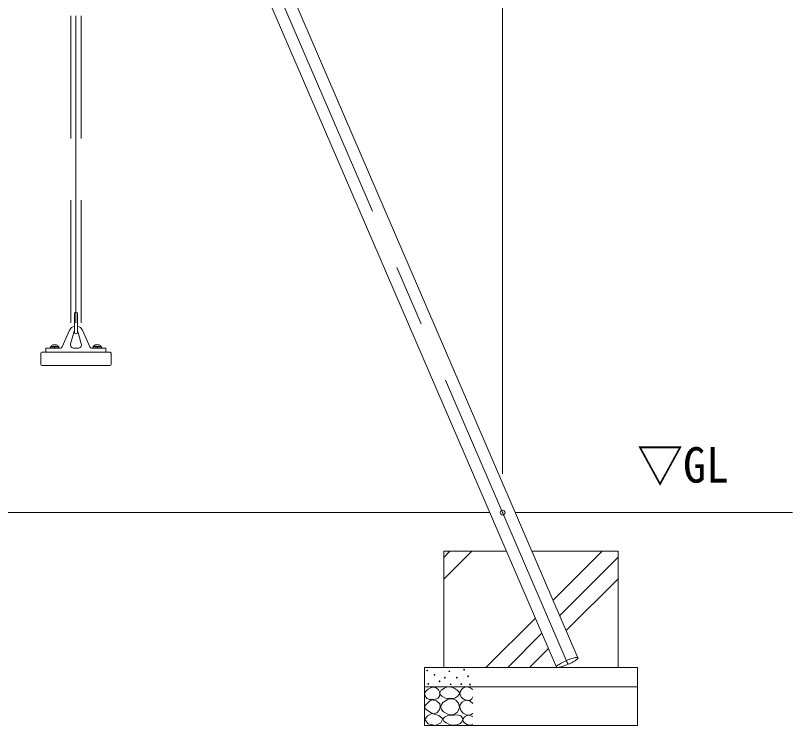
# Model space of a CAD drawing. Units: millimetres, scale not verified. Extents: x 0 to 420, y -14 to 311.
# Drawn here: x 184.17 to 224.29, y 43.21 to 79.89 of the extents above; entities that cross this region are included whole.
import ezdxf
from ezdxf.enums import TextEntityAlignment as Align

# ---------------------------------------------------------------- set-up
doc = ezdxf.new("R2010")
doc.units = ezdxf.units.MM
doc.header["$LTSCALE"] = 0.5
doc.header["$PDMODE"] = 32
doc.header["$PDSIZE"] = 0.25
doc.linetypes.add('USER1', pattern=[19.05, 12.7, -6.35])
doc.linetypes.add('USER3', pattern=[50.8, 31.75, -6.35, 6.35, -6.35])
doc.layers.add('LY_5', color=2, linetype='Continuous', lineweight=18)
doc.layers.add('LY_6', color=7, linetype='Continuous', lineweight=0)
doc.styles.add('ＭＳ ゴシック', font='')
doc.styles.get('ＭＳ ゴシック').set_extended_font_data('MS Gothic')

# ---------------------------------------------------------------- blocks, each defined once
blk = doc.blocks.new('-001-MS_2')
at = {"color": 7, "linetype": 'Continuous', "lineweight": 0}
for p, q in [((3.92, 89.34), (0.27, 83.88)), ((0.27, 83.88), (1.28, 76.29)), ((9.77, 93.38), (3.92, 89.34)), ((15.99, 96.86), (9.77, 93.38)), ((22.45, 99.4), (15.99, 96.86)), ((29.91, 96.94), (22.45, 99.4)), ((36.07, 92.11), (29.91, 96.94)), ((39.03, 87.18), (36.07, 92.11)), ((38.56, 75.54), (39.88, 81.98)), ((39.88, 81.98), (39.03, 87.18)), ((43.36, 91), (39.71, 84.09)), ((39.71, 84.09), (40.58, 80.12)), ((51.33, 96.79), (43.36, 91)), ((56.97, 98.88), (51.33, 96.79)), ((61.87, 99.49), (56.97, 98.88)), ((73.64, 97.86), (61.87, 99.49)), ((84.31, 91.65), (73.64, 97.86)), ((89.01, 86.31), (84.31, 91.65)), ((86.23, 75.46), (89.98, 81.65)), ((89.98, 81.65), (89.01, 86.31)), ((92.65, 88.94), (90.78, 82.21)), ((90.78, 82.21), (94.45, 73.44)), ((97.12, 94.25), (92.65, 88.94)), ((102.27, 97.95), (97.12, 94.25)), ((107.89, 99.64), (102.27, 97.95)), ((116.57, 98.15), (107.89, 99.64)), ((125, 93.3), (116.57, 98.15)), ((1.28, 76.29), (6.29, 69.94)), ((6.29, 69.94), (13.15, 67.35)), ((14.58, 63.66), (9.14, 59.48)), ((13.15, 67.35), (20.86, 67.08)), ((19.91, 66.45), (14.58, 63.66)), ((31.08, 63.24), (19.91, 66.45)), ((20.86, 67.08), (28.48, 67.69)), ((28.48, 67.69), (34.81, 70.25)), ((39.24, 55.99), (31.08, 63.24)), ((34.81, 70.25), (38.56, 75.54)), ((40.58, 80.12), (44.3, 75.71)), ((44.3, 75.71), (53.79, 70.93)), ((61.06, 67.6), (47.31, 59.54)), ((53.79, 70.93), (63.76, 69.49)), ((72.24, 68.87), (61.06, 67.6)), ((63.76, 69.49), (71.12, 69.32)), ((71.12, 69.32), (78.63, 70.84)), ((81.06, 65.44), (72.24, 68.87)), ((78.63, 70.84), (86.23, 75.46)), ((87.97, 57.29), (81.06, 65.44)), ((94.45, 73.44), (102.5, 67)), ((102.77, 63.87), (96.8, 60.03)), ((102.5, 67), (110.8, 64.62)), ((109.47, 65.1), (102.77, 63.87)), ((117.54, 62.64), (109.47, 65.1)), ((110.8, 64.62), (118.03, 65.73)), ((124.68, 57.18), (117.54, 62.64)), ((118.03, 65.73), (122.08, 69.11)), ((122.08, 69.11), (125, 73.65)), ((2.69, 52.66), (0.27, 45.85)), ((0.27, 45.85), (3.9, 41.03)), ((9.14, 59.48), (2.69, 52.66)), ((3.9, 41.03), (10.41, 36.67)), ((37.66, 39.2), (40.76, 47.48)), ((40.76, 47.48), (39.24, 55.99)), ((47.31, 59.54), (41.33, 48.68)), ((41.33, 48.68), (43.97, 41.48)), ((43.97, 41.48), (49.17, 35.16)), ((85.4, 34.78), (90.25, 46.52)), ((90.25, 46.52), (87.97, 57.29)), ((92.41, 54.25), (90.78, 47.04)), ((90.78, 47.04), (93.44, 38.43)), ((96.8, 60.03), (92.41, 54.25)), ((7.78, 24.5), (0.96, 15.68)), ((19.09, 30.52), (7.78, 24.5)), ((10.41, 36.67), (17.05, 32.38)), ((17.05, 32.38), (23.72, 30.33)), ((36.88, 25.89), (19.09, 30.52)), ((23.72, 30.33), (31.36, 32.78)), ((31.36, 32.78), (37.66, 39.2)), ((47.66, 16.78), (36.88, 25.89)), ((51.59, 21.5), (47.28, 16.1)), ((49.17, 35.16), (61.76, 28.31)), ((60.52, 25.56), (51.59, 21.5)), ((68.66, 27), (60.52, 25.56)), ((61.76, 28.31), (75.12, 27.32)), ((76.2, 26.37), (68.66, 27)), ((75.12, 27.32), (85.4, 34.78)), ((85.1, 27.83), (76.2, 26.37)), ((93.5, 25.29), (85.1, 27.83)), ((93.44, 38.43), (99.65, 31.51)), ((97.57, 20.71), (93.5, 25.29)), ((98.63, 15.56), (97.57, 20.71)), ((102.98, 22.43), (98.7, 15.67)), ((99.65, 31.51), (107.29, 27.64)), ((111.69, 26.76), (102.98, 22.43)), ((107.29, 27.64), (114.86, 26.76)), ((118.98, 25.96), (111.69, 26.76)), ((114.86, 26.76), (120.01, 28.2)), ((125, 22.64), (118.98, 25.96)), ((120.01, 28.2), (124.68, 30.88)), ((0.96, 15.68), (9.45, 4.41)), ((9.45, 4.41), (27.89, 0.3)), ((27.89, 0.3), (42.24, 6.41)), ((42.24, 6.41), (47.66, 16.78)), ((47.28, 16.1), (49.96, 11.42)), ((49.96, 11.42), (55.93, 6.91)), ((55.93, 6.91), (62.4, 3.07)), ((62.4, 3.07), (69.71, 0.69)), ((69.71, 0.69), (81.56, 0.93)), ((81.56, 0.93), (91.88, 5.02)), ((91.88, 5.02), (96.58, 9.83)), ((96.58, 9.83), (98.63, 15.56)), ((98.7, 15.67), (99.31, 12)), ((99.31, 12), (102.19, 7.75)), ((102.19, 7.75), (109.35, 2.28)), ((109.35, 2.28), (116.76, 0.46)), ((116.76, 0.46), (121.06, 1.51)), ((121.06, 1.51), (125, 3.63))]:
    blk.add_line(p, q, dxfattribs=at)
for centre in [(6.61, 142.18), (63.96, 139.96), (102.42, 144.09), (25.62, 130.77), (52.55, 123.48), (83.5, 123.55), (112.42, 127.06), (9.77, 107.32), (38.61, 113.98), (67.44, 106.37), (95.12, 106.52), (117.28, 105.98)]:
    blk.add_circle(centre, 1, dxfattribs=at)

msp = doc.modelspace()

# ---------------------------------------------------------------- linework, layer by layer
at = {"layer": 'LY_5', "color": 7, "linetype": 'USER3', "lineweight": 0}
for p, q in [((212.6574, 46.4641), (187.7883, 104.1619)), ((187.2883, 64.0059), (187.2883, 100.2454)), ((212.6574, 46.4641), (212.699, 46.3676))]:
    msp.add_line(p, q, dxfattribs=at)
at = {"layer": 'LY_5', "color": 7, "lineweight": 0}
for p, q in [((213.213, 46.7036), (189.3435, 102.0823)), ((212.1018, 46.2246), (188.2323, 101.6034)), ((187.2083, 63.5259), (187.2083, 64.4859)), ((187.3683, 63.5259), (187.3683, 64.4859)), ((186.58, 62.7773), (186.9593, 63.632)), ((187.0113, 62.9339), (187.1727, 63.5179)), ((187.5653, 62.9339), (187.404, 63.5179)), ((187.9967, 62.7773), (187.6174, 63.632)), ((185.7383, 62.6819), (185.7383, 62.5299)), ((185.7623, 62.7059), (186.4887, 62.7059)), ((187.1848, 62.7059), (187.3918, 62.7059)), ((188.8143, 62.7059), (188.0879, 62.7059)), ((188.8383, 62.6819), (188.8383, 62.5299)), ((185.4683, 62.4059), (185.4683, 61.8659)), ((185.5683, 62.5059), (189.0083, 62.5059)), ((185.7623, 62.5059), (188.8143, 62.5059)), ((189.1083, 62.4059), (189.1083, 61.8659)), ((185.5283, 61.8059), (189.0483, 61.8059)), ((208.6617, 54.2059), (165.9149, 54.2059)), ((224.2883, 54.2059), (209.9793, 54.2059)), ((206.2883, 50.7692), (207.725, 52.2059)), ((206.2883, 51.8918), (206.6025, 52.2059)), ((209.5237, 52.2059), (206.2883, 52.2059)), ((206.2883, 52.2059), (206.2883, 46.2059)), ((215.2883, 52.2059), (210.8414, 52.2059)), ((211.9314, 49.6771), (214.4602, 52.2059)), ((215.2883, 46.2059), (215.2883, 52.2059)), ((212.2695, 48.8926), (215.2883, 51.9115)), ((212.6076, 48.1082), (215.2883, 50.789)), ((208.4602, 46.2059), (211.0106, 48.7563)), ((209.5828, 46.2059), (211.3487, 47.9719)), ((210.7053, 46.2059), (211.6868, 47.1875)), ((212.5437, 46.5285), (212.6158, 46.5606)), ((212.6158, 46.5606), (212.6887, 46.591)), ((212.6887, 46.591), (212.761, 46.6193)), ((212.761, 46.6193), (212.8316, 46.6449)), ((212.8316, 46.6449), (212.8992, 46.6674)), ((212.8992, 46.6674), (212.9626, 46.6864)), ((212.9626, 46.6864), (213.0209, 46.7017)), ((213.0209, 46.7017), (213.0729, 46.7128)), ((213.0797, 46.5652), (213.0286, 46.5333)), ((213.0729, 46.7128), (213.1178, 46.7197)), ((213.1235, 46.5954), (213.0797, 46.5652)), ((213.1178, 46.7197), (213.1548, 46.7223)), ((213.1594, 46.6233), (213.1235, 46.5954)), ((213.1548, 46.7223), (213.1833, 46.7204)), ((213.1866, 46.6484), (213.1594, 46.6233)), ((213.1833, 46.7204), (213.2028, 46.7141)), ((213.2048, 46.6705), (213.1866, 46.6484)), ((213.2028, 46.7141), (213.213, 46.7036)), ((213.2137, 46.6889), (213.2048, 46.6705)), ((213.213, 46.7036), (213.2137, 46.6889)), ((205.2883, 46.2059), (216.2883, 46.2059)), ((205.2883, 46.2059), (205.2883, 43.2059)), ((212.1011, 46.2393), (212.11, 46.2578)), ((212.1018, 46.2246), (212.1011, 46.2393)), ((212.112, 46.2141), (212.1018, 46.2246)), ((212.11, 46.2578), (212.1282, 46.2798)), ((212.1315, 46.2078), (212.112, 46.2141)), ((212.1282, 46.2798), (212.1555, 46.305)), ((212.16, 46.2059), (212.1315, 46.2078)), ((212.1555, 46.305), (212.1913, 46.3329)), ((212.197, 46.2085), (212.16, 46.2059)), ((212.1913, 46.3329), (212.2351, 46.363)), ((212.2419, 46.2154), (212.197, 46.2085)), ((212.2351, 46.363), (212.2862, 46.3949)), ((212.294, 46.2266), (212.2419, 46.2154)), ((212.2862, 46.3949), (212.3436, 46.4279)), ((212.3522, 46.2418), (212.294, 46.2266)), ((212.3436, 46.4279), (212.4064, 46.4616)), ((212.4156, 46.2608), (212.3522, 46.2418)), ((212.4064, 46.4616), (212.4734, 46.4953)), ((212.4832, 46.2833), (212.4156, 46.2608)), ((212.4734, 46.4953), (212.5437, 46.5285)), ((212.5538, 46.3089), (212.4832, 46.2833)), ((212.6261, 46.3372), (212.5538, 46.3089)), ((212.699, 46.3676), (212.6261, 46.3372)), ((212.7712, 46.3997), (212.699, 46.3676)), ((212.8414, 46.4329), (212.7712, 46.3997)), ((212.9084, 46.4666), (212.8414, 46.4329)), ((212.9712, 46.5003), (212.9084, 46.4666)), ((213.0286, 46.5333), (212.9712, 46.5003)), ((216.2883, 43.2059), (216.2883, 46.2059)), ((205.2883, 45.2059), (216.2883, 45.2059)), ((205.2883, 43.2059), (216.2883, 43.2059))]:
    msp.add_line(p, q, dxfattribs=at)
at = {"layer": 'LY_5', "color": 7, "linetype": 'USER1', "lineweight": 0}
for p, q in [((187.0233, 64.0059), (187.0233, 100.2454)), ((187.5533, 64.0059), (187.5533, 100.2454))]:
    msp.add_line(p, q, dxfattribs=at)
at = {"layer": 'LY_5'}
for p, q in [((185.9733, 62.7659), (185.9733, 62.7059)), ((185.9733, 62.7659), (186.4033, 62.7659)), ((185.9733, 62.7059), (186.4033, 62.7059)), ((185.9776, 62.7859), (186.3976, 62.7859)), ((185.9776, 62.7859), (185.9776, 62.7659)), ((185.9776, 62.7659), (186.3976, 62.7659)), ((186.0876, 62.8819), (186.2876, 62.8819)), ((186.185, 62.7059), (186.1689, 62.7659)), ((186.2077, 62.7059), (186.1917, 62.7659)), ((186.3976, 62.7859), (186.3976, 62.7659)), ((186.4033, 62.7659), (186.4033, 62.7059)), ((188.1733, 62.7659), (188.1733, 62.7059)), ((188.1733, 62.7659), (188.6033, 62.7659)), ((188.1733, 62.7059), (188.6033, 62.7059)), ((188.1776, 62.7859), (188.5976, 62.7859)), ((188.1776, 62.7859), (188.1776, 62.7659)), ((188.1776, 62.7659), (188.5976, 62.7659)), ((188.2876, 62.8819), (188.4876, 62.8819)), ((188.385, 62.7059), (188.3689, 62.7659)), ((188.4077, 62.7059), (188.3917, 62.7659)), ((188.5976, 62.7859), (188.5976, 62.7659)), ((188.6033, 62.7659), (188.6033, 62.7059))]:
    msp.add_line(p, q, dxfattribs=at)
at = {"layer": 'LY_5', "color": 7, "lineweight": 0}
for centre, radius, start, end in [((187.2883, 64.4859), 0.08, 0, 180), ((187.2883, 63.4859), 0.36, 102.83959, 156.0696), ((187.2883, 63.4859), 0.36, 23.9304, 77.16041), ((187.2883, 63.4859), 0.12, 131.81032, 164.5552), ((187.2883, 63.5259), 0.08, 180, 0), ((187.2883, 63.4859), 0.12, 15.4448, 48.18968), ((185.7623, 62.6819), 0.024, 90, 180), ((186.4703, 62.8259), 0.12, 270, 336.0696), ((187.1848, 62.8859), 0.18, 164.5552, 270), ((187.3918, 62.8859), 0.18, 270, 15.4448), ((188.1064, 62.8259), 0.12, 203.9304, 270), ((188.8143, 62.6819), 0.024, 0, 90), ((185.5683, 62.4059), 0.1, 90, 180), ((185.7623, 62.5299), 0.024, 180, 270), ((188.8143, 62.5299), 0.024, 270, 0), ((189.0083, 62.4059), 0.1, 0, 90), ((185.5283, 61.8659), 0.06, 180, 270), ((189.0483, 61.8659), 0.06, 270, 0)]:
    msp.add_arc(centre, radius, start, end, dxfattribs=at)
at = {"layer": 'LY_5'}
for centre, start, end in [((186.1876, 62.6563), 113.90552, 148.31866), ((186.1876, 62.6563), 31.68134, 66.09448), ((188.3876, 62.6563), 113.90552, 148.31866), ((188.3876, 62.6563), 31.68134, 66.09448)]:
    msp.add_arc(centre, 0.2468, start, end, dxfattribs=at)
at = {"layer": 'LY_6'}
msp.add_line((209.3205, 56.2059), (209.3205, 116.5819), dxfattribs=at)
msp.add_point((209.3205, 54.2059), dxfattribs=at)

# ---------------------------------------------------------------- block references
at = {"layer": 'LY_6', "xscale": 0.02, "yscale": 0.02}
msp.add_blockref('-001-MS_2', (205.2883, 43.2059), dxfattribs=at)

# ---------------------------------------------------------------- texts
at = {"layer": 'LY_6', "style": 'ＭＳ ゴシック', "width": 0.95}
msp.add_text('▽GL', height=1.833, dxfattribs=at).set_placement((216.2635, 55.2059), align=Align.BOTTOM_LEFT)

doc.saveas('drawing.dxf')
